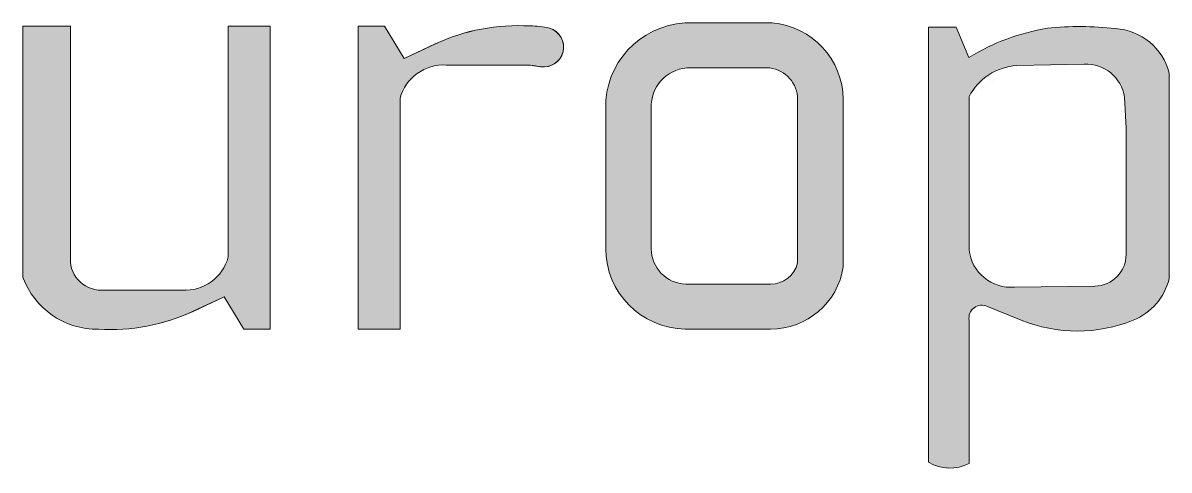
# Model space of a CAD drawing. Header units: millimetres. Extents: x 563728 to 564359, y 4765109 to 4765554.
# Drawn here: x 564258.06 to 564264.27, y 4765154.27 to 4765156.69 of the extents above; entities that cross this region are included whole.
import ezdxf

# ---------------------------------------------------------------- set-up
doc = ezdxf.new("R2010")
doc.units = ezdxf.units.MM
doc.layers.add('58 Formato plano y líneas de solape - Planoaren formatua eta gainjartze-marrak', color=7, linetype='Continuous', lineweight=0)

# ---------------------------------------------------------------- blocks, each defined once
blk = doc.blocks.new('DGN_COMPLEXSHAPE10')
at = {"layer": '58 Formato plano y líneas de solape - Planoaren formatua eta gainjartze-marrak', "color": 252, "linetype": 'Continuous', "lineweight": 0, "ltscale": 166.040103, "true_color": 0x878787}
for p, q in [((564260.808, 4765156.6693), (564260.808, 4765156.6693)), ((564260.295, 4765156.5722), (564260.295, 4765156.5722)), ((564260.3552, 4765156.458), (564260.3552, 4765156.458)), ((564260.3552, 4765156.458), (564260.7921, 4765156.458)), ((564260.7921, 4765156.458), (564260.7921, 4765156.458)), ((564260.105, 4765156.278), (564260.105, 4765156.278))]:
    blk.add_line(p, q, dxfattribs=at)
at = {"layer": '58 Formato plano y líneas de solape - Planoaren formatua eta gainjartze-marrak', "color": 252, "linetype": 'Continuous', "lineweight": 0, "ltscale": 166.040103, "true_color": 0x878787, "flags": 128}
blk.add_lwpolyline([(564260.295, 4765156.5722), (564260.1268, 4765156.494), (564260.0206, 4765156.6685), (564259.8786, 4765156.6685), (564259.8786, 4765155.0288), (564260.105, 4765155.0288), (564260.105, 4765156.278)], dxfattribs=at)
at = {"layer": '58 Formato plano y líneas de solape - Planoaren formatua eta gainjartze-marrak', "color": 252, "linetype": 'Continuous', "lineweight": 0, "ltscale": 166.040103, "true_color": 0x878787}
for centre, major_axis, start_param, end_param in [((564260.7437, 4765155.6336), (1.0522, 0), 1.509603, 2.011288), ((564260.8125, 4765156.246), (0.4293, 0), 1.333556, 1.581354), ((564260.8817, 4765156.5548), (0.1088, 0), 4.565492, 7.55824), ((564260.3409, 4765156.2181), (0.2436, 0), 1.512136, 2.889942), ((564260.7307, 4765155.6975), (0.7736, 0), 1.395349, 1.491387)]:
    blk.add_ellipse(centre, major_axis=major_axis, ratio=0.986119, start_param=start_param, end_param=end_param, dxfattribs=at)
blk = doc.blocks.new('DGN_COMPLEXSHAPE11')
at = {"layer": '58 Formato plano y líneas de solape - Planoaren formatua eta gainjartze-marrak', "color": 252, "linetype": 'Continuous', "lineweight": 0, "ltscale": 166.040103, "true_color": 0x878787}
for p, q in [((564258.3204, 4765155.4271), (564258.3204, 4765156.6685)), ((564258.3204, 4765155.4271), (564258.3204, 4765155.4271)), ((564259.1744, 4765155.4193), (564259.1744, 4765155.4193)), ((564258.0623, 4765155.3097), (564258.0623, 4765155.3097)), ((564258.9241, 4765155.2393), (564258.4873, 4765155.2393)), ((564258.4873, 4765155.2393), (564258.4873, 4765155.2393)), ((564258.9241, 4765155.2393), (564258.9241, 4765155.2393)), ((564258.9843, 4765155.1251), (564258.9843, 4765155.1251))]:
    blk.add_line(p, q, dxfattribs=at)
at = {"layer": '58 Formato plano y líneas de solape - Planoaren formatua eta gainjartze-marrak', "color": 252, "linetype": 'Continuous', "lineweight": 0, "ltscale": 166.040103, "true_color": 0x878787, "flags": 128}
for points in [[(564258.3204, 4765156.6685), (564258.0623, 4765156.6685), (564258.0623, 4765155.3097)], [(564258.9843, 4765155.1251), (564259.1525, 4765155.2032), (564259.2588, 4765155.0288), (564259.4007, 4765155.0288), (564259.4007, 4765156.6685), (564259.1744, 4765156.6685), (564259.1744, 4765155.4193)]]:
    blk.add_lwpolyline(points, dxfattribs=at)
at = {"layer": '58 Formato plano y líneas de solape - Planoaren formatua eta gainjartze-marrak', "color": 252, "linetype": 'Continuous', "lineweight": 0, "ltscale": 166.040103, "true_color": 0x878787}
for centre, major_axis, start_param, end_param in [((564258.4873, 4765155.4052), (0.1683, 0), 3.009369, 4.712389), ((564258.9384, 4765155.4791), (0.2436, 0), 4.653729, 6.031535), ((564258.4668, 4765155.4513), (0.4293, 0), 3.482547, 4.722946), ((564258.5357, 4765156.0636), (1.0522, 0), 4.651196, 5.152881)]:
    blk.add_ellipse(centre, major_axis=major_axis, ratio=0.986119, start_param=start_param, end_param=end_param, dxfattribs=at)
blk = doc.blocks.new('DWG_H0')
at = {"layer": '58 Formato plano y líneas de solape - Planoaren formatua eta gainjartze-marrak', "linetype": 'Continuous', "true_color": 0x878787}
h = blk.add_hatch(color=252, dxfattribs=at)
edge = h.paths.add_edge_path()
edge.add_line((135.0309, 43.4759), (135.0309, 43.4759))
edge.add_ellipse((135.4355, 43.6175), major_axis=(0.4293, 0), ratio=0.986119, start_angle=-160.46477, end_angle=-89.39511)
edge.add_ellipse((135.5043, 44.2298), major_axis=(1.0522, 0), ratio=0.986119, start_angle=-93.50611, end_angle=-64.76169)
edge.add_line((135.953, 43.2913), (135.953, 43.2913))
edge.add_line((135.953, 43.2913), (136.1212, 43.3694))
edge.add_line((136.1212, 43.3694), (136.2274, 43.195))
edge.add_line((136.2274, 43.195), (136.3694, 43.195))
edge.add_line((136.3694, 43.195), (136.3694, 44.8347))
edge.add_line((136.3694, 44.8347), (136.143, 44.8347))
edge.add_line((136.143, 44.8347), (136.143, 43.5855))
edge.add_line((136.143, 43.5855), (136.143, 43.5855))
edge.add_ellipse((135.907, 43.6453), major_axis=(0.2436, 0), ratio=0.986119, start_angle=266.63902, end_angle=345.5815, ccw=False)
edge.add_line((135.8928, 43.4055), (135.8928, 43.4055))
edge.add_line((135.8928, 43.4055), (135.4559, 43.4055))
edge.add_line((135.4559, 43.4055), (135.4559, 43.4055))
edge.add_ellipse((135.4559, 43.5714), major_axis=(0.1683, 0), ratio=0.986119, start_angle=172.42413, end_angle=270, ccw=False)
edge.add_line((135.2891, 43.5933), (135.2891, 43.5933))
edge.add_line((135.2891, 43.5933), (135.2891, 44.8347))
edge.add_line((135.2891, 44.8347), (135.0309, 44.8347))
edge.add_line((135.0309, 44.8347), (135.0309, 43.4759))
h = blk.add_hatch(color=252, dxfattribs=at)
edge = h.paths.add_edge_path()
edge.add_line((137.0736, 44.4442), (137.0736, 44.4442))
edge.add_ellipse((137.3096, 44.3844), major_axis=(0.2436, 0), ratio=0.986119, start_angle=446.63902, end_angle=525.5815, ccw=False)
edge.add_line((137.3239, 44.6242), (137.3239, 44.6242))
edge.add_line((137.3239, 44.6242), (137.7607, 44.6242))
edge.add_line((137.7607, 44.6242), (137.7607, 44.6242))
edge.add_ellipse((137.6994, 43.8637), major_axis=(0.7736, 0), ratio=0.986119, start_angle=439.94759, end_angle=445.4502, ccw=False)
edge.add_ellipse((137.8503, 44.721), major_axis=(0.1088, 0), ratio=0.986119, start_angle=-98.41659, end_angle=73.05526)
edge.add_ellipse((137.7812, 44.4122), major_axis=(0.4293, 0), ratio=0.986119, start_angle=76.40715, end_angle=90.60489)
edge.add_line((137.7766, 44.8355), (137.7766, 44.8355))
edge.add_ellipse((137.7123, 43.7998), major_axis=(1.0522, 0), ratio=0.986119, start_angle=86.49389, end_angle=115.23831)
edge.add_line((137.2637, 44.7384), (137.2637, 44.7384))
edge.add_line((137.2637, 44.7384), (137.0954, 44.6602))
edge.add_line((137.0954, 44.6602), (136.9892, 44.8347))
edge.add_line((136.9892, 44.8347), (136.8473, 44.8347))
edge.add_line((136.8473, 44.8347), (136.8473, 43.195))
edge.add_line((136.8473, 43.195), (137.0736, 43.195))
edge.add_line((137.0736, 43.195), (137.0736, 44.4442))
h = blk.add_hatch(color=252, dxfattribs=at)
edge = h.paths.add_edge_path()
edge.add_line((139.4726, 44.4384), (139.4726, 44.4384))
edge.add_ellipse((139.0519, 44.4384), major_axis=(0.4206, 0), ratio=0.986119, start_angle=0, end_angle=85.12654)
edge.add_line((139.0877, 44.8517), (139.0877, 44.8517))
edge.add_line((139.0877, 44.8517), (138.6163, 44.8517))
edge.add_line((138.6163, 44.8517), (138.6163, 44.8517))
edge.add_ellipse((138.645, 44.4009), major_axis=(0.458, 0), ratio=0.986119, start_angle=93.58848, end_angle=181.6062)
edge.add_line((138.1871, 44.3883), (138.1871, 44.3883))
edge.add_line((138.1871, 44.3883), (138.1871, 43.6302))
edge.add_line((138.1871, 43.6302), (138.1871, 43.6302))
edge.add_ellipse((138.6287, 43.6302), major_axis=(0.4415, 0), ratio=0.986119, start_angle=180, end_angle=268.54511)
edge.add_line((138.6174, 43.195), (138.6174, 43.195))
edge.add_line((138.6174, 43.195), (139.0792, 43.195))
edge.add_line((139.0792, 43.195), (139.0792, 43.195))
edge.add_ellipse((139.0792, 43.5868), major_axis=(0.3973, 0), ratio=0.986119, start_angle=-90, end_angle=-8.08868)
edge.add_line((139.4726, 43.5316), (139.4726, 43.5316))
edge.add_line((139.4726, 43.5316), (139.4726, 44.4384))
edge = h.paths.add_edge_path(flags=0)
edge.add_line((138.4336, 43.6302), (138.4336, 43.6302))
edge.add_line((138.4336, 43.6302), (138.4336, 44.3923))
edge.add_line((138.4336, 44.3923), (138.4336, 44.3923))
edge.add_ellipse((138.645, 44.4009), major_axis=(0.2116, 0), ratio=0.986119, start_angle=95.28043, end_angle=182.36316, ccw=False)
edge.add_line((138.6255, 44.6087), (138.6255, 44.6087))
edge.add_line((138.6255, 44.6087), (139.0749, 44.6087))
edge.add_line((139.0749, 44.6087), (139.0749, 44.6087))
edge.add_ellipse((139.0519, 44.4384), major_axis=(0.1742, 0), ratio=0.986119, start_angle=360, end_angle=442.42397, ccw=False)
edge.add_line((139.2262, 44.4384), (139.2262, 44.4384))
edge.add_line((139.2262, 44.4384), (139.2262, 43.5529))
edge.add_line((139.2262, 43.5529), (139.2262, 43.5529))
edge.add_ellipse((139.0792, 43.5868), major_axis=(0.1509, 0), ratio=0.986119, start_angle=270, end_angle=346.85609, ccw=False)
edge.add_line((139.0792, 43.438), (139.0792, 43.438))
edge.add_line((139.0792, 43.438), (138.6212, 43.438))
edge.add_line((138.6212, 43.438), (138.6212, 43.438))
edge.add_ellipse((138.6287, 43.6302), major_axis=(0.1951, 0), ratio=0.986119, start_angle=180, end_angle=267.81124, ccw=False)
h = blk.add_hatch(color=252, dxfattribs=at)
edge = h.paths.add_edge_path()
edge.add_line((141.2377, 43.4667), (141.2377, 43.4667))
edge.add_line((141.2377, 43.4667), (141.2377, 44.58))
edge.add_line((141.2377, 44.58), (141.2377, 44.58))
edge.add_ellipse((140.9273, 44.507), major_axis=(0.3191, 0), ratio=0.986119, start_angle=13.41419, end_angle=86.39856)
edge.add_ellipse((140.7511, 43.1642), major_axis=(1.6917, 0), ratio=0.986119, start_angle=83.33538, end_angle=95.849)
edge.add_line((140.5787, 44.8237), (140.5787, 44.8237))
edge.add_ellipse((140.7887, 43.6402), major_axis=(1.2184, 0), ratio=0.986119, start_angle=99.92422, end_angle=121.39976)
edge.add_line((140.1539, 44.6657), (140.1539, 44.6657))
edge.add_line((140.1539, 44.6657), (140.0854, 44.8297))
edge.add_line((140.0854, 44.8297), (139.9356, 44.8297))
edge.add_line((139.9356, 44.8297), (139.9356, 42.4744))
edge.add_line((139.9356, 42.4744), (139.9356, 42.4744))
edge.add_ellipse((140.051, 42.6629), major_axis=(0.2232, 0), ratio=0.986119, start_angle=-121.1093, end_angle=-62.21169)
edge.add_line((140.155, 42.4681), (140.155, 42.4681))
edge.add_line((140.155, 42.4681), (140.155, 43.2436))
edge.add_line((140.155, 43.2436), (140.155, 43.2436))
edge.add_ellipse((140.2241, 43.2554), major_axis=(0.0701, 0), ratio=0.986119, start_angle=430.59447, end_angle=549.89737, ccw=False)
edge.add_line((140.2473, 43.3206), (140.2473, 43.3206))
edge.add_line((140.2473, 43.3206), (140.4376, 43.2436))
edge.add_line((140.4376, 43.2436), (140.4376, 43.2436))
edge.add_ellipse((140.7408, 43.9718), major_axis=(0.7983, 0), ratio=0.986119, start_angle=-112.32214, end_angle=-67.67786)
edge.add_ellipse((140.9198, 43.5418), major_axis=(0.3269, 0), ratio=0.986119, start_angle=-67.67786, end_angle=-13.47176)
edge = h.paths.add_edge_path(flags=0)
edge.add_line((140.155, 43.6246), (140.155, 43.6246))
edge.add_line((140.155, 43.6246), (140.155, 44.4535))
edge.add_line((140.155, 44.4535), (140.155, 44.4535))
edge.add_ellipse((140.4349, 44.3113), major_axis=(0.3149, 0), ratio=0.986119, start_angle=453.97766, end_angle=512.74562, ccw=False)
edge.add_line((140.4131, 44.6211), (140.4131, 44.6211))
edge.add_line((140.4131, 44.6211), (140.7784, 44.6281))
edge.add_line((140.7784, 44.6281), (140.7784, 44.6281))
edge.add_ellipse((140.7895, 44.4233), major_axis=(0.208, 0), ratio=0.986119, start_angle=367.40604, end_angle=453.06263, ccw=False)
edge.add_line((140.9958, 44.4497), (140.9958, 44.4497))
edge.add_line((140.9958, 44.4497), (141.0049, 44.2818))
edge.add_line((141.0049, 44.2818), (141.0049, 43.5992))
edge.add_line((141.0049, 43.5992), (141.0049, 43.5992))
edge.add_ellipse((140.8318, 43.598), major_axis=(0.1732, 0), ratio=0.986119, start_angle=271.51693, end_angle=360.40536, ccw=False)
edge.add_line((140.8364, 43.4273), (140.8364, 43.4273))
edge.add_line((140.8364, 43.4273), (140.4015, 43.422))
edge.add_line((140.4015, 43.422), (140.4015, 43.422))
edge.add_ellipse((140.3829, 43.647), major_axis=(0.229, 0), ratio=0.986119, start_angle=185.69387, end_angle=274.67735, ccw=False)
at = {"layer": '58 Formato plano y líneas de solape - Planoaren formatua eta gainjartze-marrak', "color": 252, "linetype": 'Continuous', "lineweight": 0, "ltscale": 166.040103, "true_color": 0x878787}
for name in ['DGN_COMPLEXSHAPE11', 'DGN_COMPLEXSHAPE10']:
    blk.add_blockref(name, (-564123.0314, -4765111.8338), dxfattribs=at)
blk = doc.blocks.new('DGN_COMPLEXCHAIN17')
at = {"layer": '58 Formato plano y líneas de solape - Planoaren formatua eta gainjartze-marrak', "color": 252, "linetype": 'Continuous', "lineweight": 0, "ltscale": 166.040103, "true_color": 0x878787}
for p, q in [((564261.6569, 4765156.4425), (564261.6569, 4765156.4425)), ((564262.1063, 4765156.4425), (564262.1063, 4765156.4425)), ((564262.2575, 4765156.2722), (564262.2575, 4765156.2722)), ((564261.4649, 4765155.464), (564261.4649, 4765155.464)), ((564262.2575, 4765155.3867), (564262.2575, 4765155.3867)), ((564261.6526, 4765155.2718), (564261.6526, 4765155.2718)), ((564262.1106, 4765155.2718), (564262.1106, 4765155.2718))]:
    blk.add_line(p, q, dxfattribs=at)
at = {"layer": '58 Formato plano y líneas de solape - Planoaren formatua eta gainjartze-marrak', "color": 252, "linetype": 'Continuous', "lineweight": 0, "ltscale": 166.040103, "true_color": 0x878787, "flags": 128}
for points in [[(564262.1063, 4765156.4425), (564261.6569, 4765156.4425)], [(564262.2575, 4765155.3867), (564262.2575, 4765156.2722)], [(564261.4649, 4765156.2261), (564261.4649, 4765155.464)], [(564261.6526, 4765155.2718), (564262.1106, 4765155.2718)]]:
    blk.add_lwpolyline(points, dxfattribs=at)
at = {"layer": '58 Formato plano y líneas de solape - Planoaren formatua eta gainjartze-marrak', "color": 252, "linetype": 'Continuous', "lineweight": 0, "ltscale": 166.040103, "true_color": 0x878787}
for centre, major_axis, start_param, end_param in [((564261.6764, 4765156.2347), (0.2116, 0), 1.662957, 3.182838), ((564262.0833, 4765156.2722), (0.1742, 0), 0, 1.43857), ((564261.66, 4765155.464), (0.1951, 0), 3.141593, 4.674188), ((564262.1106, 4765155.4206), (0.1509, 0), 4.712389, 6.053781)]:
    blk.add_ellipse(centre, major_axis=major_axis, ratio=0.986119, start_param=start_param, end_param=end_param, dxfattribs=at)
blk = doc.blocks.new('DGN_COMPLEXSHAPE31')
at = {"layer": '58 Formato plano y líneas de solape - Planoaren formatua eta gainjartze-marrak', "color": 252, "linetype": 'Continuous', "lineweight": 0, "ltscale": 166.040103, "true_color": 0x878787}
for p, q in [((564261.6477, 4765156.6855), (564261.6477, 4765156.6855)), ((564262.1191, 4765156.6855), (564262.1191, 4765156.6855)), ((564262.5039, 4765156.2722), (564262.5039, 4765156.2722)), ((564261.2185, 4765156.222), (564261.2185, 4765156.222)), ((564261.2185, 4765155.464), (564261.2185, 4765155.464)), ((564262.5039, 4765155.3654), (564262.5039, 4765155.3654)), ((564261.6488, 4765155.0288), (564261.6488, 4765155.0288)), ((564262.1106, 4765155.0288), (564262.1106, 4765155.0288))]:
    blk.add_line(p, q, dxfattribs=at)
at = {"layer": '58 Formato plano y líneas de solape - Planoaren formatua eta gainjartze-marrak', "color": 252, "linetype": 'Continuous', "lineweight": 0, "ltscale": 166.040103, "true_color": 0x878787, "flags": 128}
for points in [[(564262.1191, 4765156.6855), (564261.6477, 4765156.6855)], [(564262.5039, 4765155.3654), (564262.5039, 4765156.2722)], [(564261.2185, 4765156.222), (564261.2185, 4765155.464)], [(564261.6488, 4765155.0288), (564262.1106, 4765155.0288)]]:
    blk.add_lwpolyline(points, dxfattribs=at)
at = {"layer": '58 Formato plano y líneas de solape - Planoaren formatua eta gainjartze-marrak', "color": 252, "linetype": 'Continuous', "lineweight": 0, "ltscale": 166.040103, "true_color": 0x878787}
for centre, major_axis, start_param, end_param in [((564261.6764, 4765156.2347), (0.458, 0), 1.633427, 3.169626), ((564262.0833, 4765156.2722), (0.4206, 0), 0, 1.485738), ((564261.66, 4765155.464), (0.4415, 0), 3.141593, 4.686996), ((564262.1106, 4765155.4206), (0.3973, 0), 4.712389, 6.142011)]:
    blk.add_ellipse(centre, major_axis=major_axis, ratio=0.986119, start_param=start_param, end_param=end_param, dxfattribs=at)
blk = doc.blocks.new('DGN_COMPLEXSHAPE35')
at = {"layer": '58 Formato plano y líneas de solape - Planoaren formatua eta gainjartze-marrak', "color": 252, "linetype": 'Continuous', "lineweight": 0, "ltscale": 166.040103, "true_color": 0x878787}
for p, q in [((564260.808, 4765156.6693), (564260.808, 4765156.6693)), ((564260.2957, 4765156.5724), (564260.2957, 4765156.5724)), ((564260.3552, 4765156.458), (564260.3552, 4765156.458)), ((564260.7921, 4765156.458), (564260.7921, 4765156.458)), ((564260.105, 4765156.278), (564260.105, 4765156.278))]:
    blk.add_line(p, q, dxfattribs=at)
at = {"layer": '58 Formato plano y líneas de solape - Planoaren formatua eta gainjartze-marrak', "color": 252, "linetype": 'Continuous', "lineweight": 0, "ltscale": 166.040103, "true_color": 0x878787, "flags": 128}
for points in [[(564260.2957, 4765156.5724), (564260.1268, 4765156.494), (564260.0206, 4765156.6685), (564259.8786, 4765156.6685), (564259.8786, 4765155.0288), (564260.105, 4765155.0288), (564260.105, 4765156.278)], [(564260.3552, 4765156.458), (564260.7921, 4765156.458)]]:
    blk.add_lwpolyline(points, dxfattribs=at)
at = {"layer": '58 Formato plano y líneas de solape - Planoaren formatua eta gainjartze-marrak', "color": 252, "linetype": 'Continuous', "lineweight": 0, "ltscale": 166.040103, "true_color": 0x878787}
for centre, major_axis, start_param, end_param in [((564260.7437, 4765155.6336), (1.0522, 0), 1.509603, 2.010629), ((564260.8125, 4765156.246), (0.4293, 0), 1.333556, 1.581354), ((564260.8817, 4765156.5548), (0.1088, 0), 4.515431, 7.55824), ((564260.3409, 4765156.2181), (0.2436, 0), 1.512136, 2.889942), ((564260.7307, 4765155.6975), (0.7736, 0), 1.402389, 1.491387)]:
    blk.add_ellipse(centre, major_axis=major_axis, ratio=0.986119, start_param=start_param, end_param=end_param, dxfattribs=at)
blk = doc.blocks.new('DGN_COMPLEXSHAPE36')
at = {"layer": '58 Formato plano y líneas de solape - Planoaren formatua eta gainjartze-marrak', "color": 252, "linetype": 'Continuous', "lineweight": 0, "ltscale": 166.040103, "true_color": 0x878787}
for p, q in [((564258.3204, 4765155.4271), (564258.3204, 4765155.4271)), ((564259.1744, 4765155.4193), (564259.1744, 4765155.4193)), ((564258.0623, 4765155.3097), (564258.0623, 4765155.3097)), ((564258.4873, 4765155.2393), (564258.4873, 4765155.2393)), ((564258.9241, 4765155.2393), (564258.9241, 4765155.2393)), ((564258.9837, 4765155.1248), (564258.9837, 4765155.1248))]:
    blk.add_line(p, q, dxfattribs=at)
at = {"layer": '58 Formato plano y líneas de solape - Planoaren formatua eta gainjartze-marrak', "color": 252, "linetype": 'Continuous', "lineweight": 0, "ltscale": 166.040103, "true_color": 0x878787, "flags": 128}
for points in [[(564258.3204, 4765155.4271), (564258.3204, 4765156.6685), (564258.0623, 4765156.6685), (564258.0623, 4765155.3097)], [(564258.9837, 4765155.1248), (564259.1525, 4765155.2032), (564259.2588, 4765155.0288), (564259.4007, 4765155.0288), (564259.4007, 4765156.6685), (564259.1744, 4765156.6685), (564259.1744, 4765155.4193)], [(564258.9241, 4765155.2393), (564258.4873, 4765155.2393)]]:
    blk.add_lwpolyline(points, dxfattribs=at)
at = {"layer": '58 Formato plano y líneas de solape - Planoaren formatua eta gainjartze-marrak', "color": 252, "linetype": 'Continuous', "lineweight": 0, "ltscale": 166.040103, "true_color": 0x878787}
for centre, major_axis, start_param, end_param in [((564258.4873, 4765155.4052), (0.1683, 0), 3.009369, 4.712389), ((564258.9384, 4765155.4791), (0.2436, 0), 4.653729, 6.031535), ((564258.4668, 4765155.4513), (0.4293, 0), 3.482547, 4.722946), ((564258.5357, 4765156.0636), (1.0522, 0), 4.651196, 5.152221)]:
    blk.add_ellipse(centre, major_axis=major_axis, ratio=0.986119, start_param=start_param, end_param=end_param, dxfattribs=at)
blk = doc.blocks.new('DGN_COMPLEXCHAIN23')
at = {"layer": '58 Formato plano y líneas de solape - Planoaren formatua eta gainjartze-marrak', "color": 252, "linetype": 'Continuous', "lineweight": 0, "ltscale": 166.040103, "true_color": 0x878787}
for p, q in [((564263.4445, 4765156.4549), (564263.4445, 4765156.4549)), ((564263.8098, 4765156.4619), (564263.8098, 4765156.4619)), ((564263.1864, 4765156.2873), (564263.1864, 4765156.2873)), ((564264.0272, 4765156.2835), (564264.0272, 4765156.2835)), ((564263.1864, 4765155.4584), (564263.1864, 4765155.4584)), ((564264.0363, 4765155.433), (564264.0363, 4765155.433)), ((564263.4329, 4765155.2558), (564263.4329, 4765155.2558)), ((564263.8677, 4765155.2611), (564263.8677, 4765155.2611))]:
    blk.add_line(p, q, dxfattribs=at)
at = {"layer": '58 Formato plano y líneas de solape - Planoaren formatua eta gainjartze-marrak', "color": 252, "linetype": 'Continuous', "lineweight": 0, "ltscale": 166.040103, "true_color": 0x878787, "flags": 128}
for points in [[(564263.4445, 4765156.4549), (564263.8098, 4765156.4619)], [(564263.1864, 4765155.4584), (564263.1864, 4765156.2873)], [(564264.0272, 4765156.2835), (564264.0363, 4765156.1156)], [(564264.0363, 4765156.1156), (564264.0363, 4765155.433)], [(564263.8677, 4765155.2611), (564263.4329, 4765155.2558)]]:
    blk.add_lwpolyline(points, dxfattribs=at)
at = {"layer": '58 Formato plano y líneas de solape - Planoaren formatua eta gainjartze-marrak', "color": 252, "linetype": 'Continuous', "lineweight": 0, "ltscale": 166.040103, "true_color": 0x878787}
for centre, major_axis, start_param, end_param in [((564263.4663, 4765156.1451), (0.3149, 0), 1.64022, 2.665914), ((564263.8209, 4765156.2571), (0.208, 0), 0.12926, 1.624249), ((564263.4142, 4765155.4808), (0.229, 0), 3.240969, 4.794024), ((564263.8632, 4765155.4318), (0.1732, 0), 4.738864, 6.29026)]:
    blk.add_ellipse(centre, major_axis=major_axis, ratio=0.986119, start_param=start_param, end_param=end_param, dxfattribs=at)
blk = doc.blocks.new('DGN_COMPLEXSHAPE38')
at = {"layer": '58 Formato plano y líneas de solape - Planoaren formatua eta gainjartze-marrak', "color": 252, "linetype": 'Continuous', "lineweight": 0, "ltscale": 166.040103, "true_color": 0x878787}
for p, q in [((564263.61, 4765156.6575), (564263.61, 4765156.6575)), ((564263.1852, 4765156.4995), (564263.1852, 4765156.4995)), ((564264.2691, 4765156.4138), (564264.2691, 4765156.4138)), ((564264.2691, 4765155.3005), (564264.2691, 4765155.3005)), ((564263.2853, 4765155.1517), (564263.2853, 4765155.1517)), ((564263.1864, 4765155.0774), (564263.1864, 4765155.0774)), ((564263.469, 4765155.0774), (564263.469, 4765155.0774)), ((564262.967, 4765154.3082), (564262.967, 4765154.3082)), ((564263.1864, 4765154.3019), (564263.1864, 4765154.3019))]:
    blk.add_line(p, q, dxfattribs=at)
at = {"layer": '58 Formato plano y líneas de solape - Planoaren formatua eta gainjartze-marrak', "color": 252, "linetype": 'Continuous', "lineweight": 0, "ltscale": 166.040103, "true_color": 0x878787, "flags": 128}
for points in [[(564263.1852, 4765156.4995), (564263.1168, 4765156.6635), (564262.967, 4765156.6635), (564262.967, 4765154.3082)], [(564264.2691, 4765155.3005), (564264.2691, 4765156.4138)], [(564263.2853, 4765155.1517), (564263.469, 4765155.0774)], [(564263.1864, 4765154.3019), (564263.1864, 4765155.0774)]]:
    blk.add_lwpolyline(points, dxfattribs=at)
at = {"layer": '58 Formato plano y líneas de solape - Planoaren formatua eta gainjartze-marrak', "color": 252, "linetype": 'Continuous', "lineweight": 0, "ltscale": 166.040103, "true_color": 0x878787}
for centre, major_axis, start_param, end_param in [((564263.82, 4765155.474), (1.2184, 0), 1.744007, 2.118825), ((564263.7824, 4765154.998), (1.6917, 0), 1.454477, 1.672881), ((564263.9587, 4765156.3408), (0.3191, 0), 0.234122, 1.507939), ((564263.9512, 4765155.3756), (0.3269, 0), 5.101984, 6.048059), ((564263.2554, 4765155.0892), (0.0701, 0), 1.130297, 3.314334), ((564263.7722, 4765155.8056), (0.7983, 0), 4.322794, 5.101984), ((564263.0823, 4765154.4967), (0.2232, 0), 4.169429, 5.197386)]:
    blk.add_ellipse(centre, major_axis=major_axis, ratio=0.986119, start_param=start_param, end_param=end_param, dxfattribs=at)
blk = doc.blocks.new('ZTE LOGO 2015')
at = {"color": 252, "linetype": 'Continuous', "lineweight": 0, "true_color": 0x878787}
blk.add_blockref('DWG_H0', (-118.5689, -46.9406), dxfattribs=at)
at = {"layer": '58 Formato plano y líneas de solape - Planoaren formatua eta gainjartze-marrak', "color": 252, "linetype": 'Continuous', "lineweight": 0, "ltscale": 166.040103, "true_color": 0x878787}
for name in ['DGN_COMPLEXSHAPE36', 'DGN_COMPLEXSHAPE35', 'DGN_COMPLEXSHAPE31', 'DGN_COMPLEXSHAPE38', 'DGN_COMPLEXCHAIN17', 'DGN_COMPLEXCHAIN23']:
    blk.add_blockref(name, (-564241.6003, -4765158.7744), dxfattribs=at)

msp = doc.modelspace()

# ---------------------------------------------------------------- block references
at = {"color": 7, "linetype": 'Continuous', "lineweight": 0}
msp.add_blockref('ZTE LOGO 2015', (564241.6003, 4765158.7744), dxfattribs=at)

doc.saveas('drawing.dxf')
